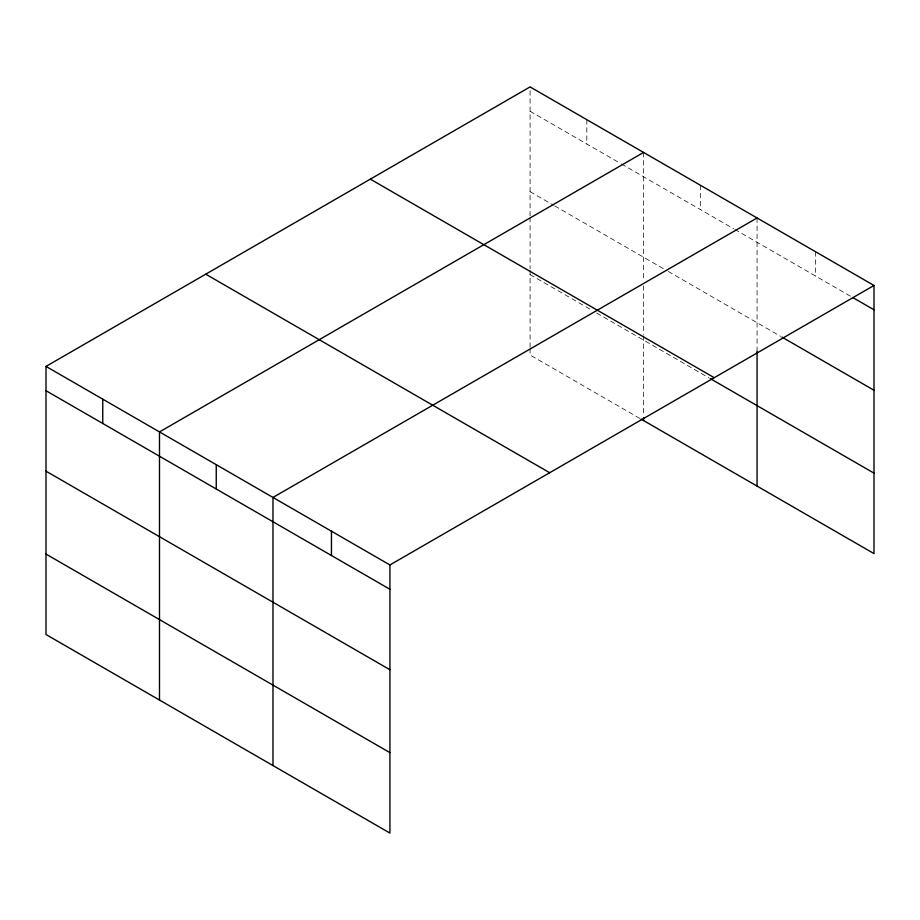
<?xml version="1.0" encoding="UTF-8"?>
<svg xmlns="http://www.w3.org/2000/svg" width="920" height="920" viewBox="0 0 920 920"><rect width="100%" height="100%" fill="white"/><g stroke="black" fill="none" stroke-linecap="round" stroke-linejoin="round"><path stroke-width="0.69" stroke-dasharray="4.6 3.45" d="M530.081 215.981L530.081 86.917M530.081 111.239L620.137 163.231M621.368 163.944L733.631 228.758M734.861 229.459L851.609 296.872M530.081 191.693L553.518 205.217M554.748 205.93L667.011 270.744M668.242 271.457L780.7 336.386M530.081 274.585L591.755 310.19M596.7 313.041L708.952 377.855M639.871 418.428L530.081 355.039L530.081 349.289M815.534 251.723L815.534 276.046M757.068 217.971L757.068 351.325M700.315 185.208L700.315 209.518M643.574 152.444L643.574 280.082M643.574 285.798L643.574 334.397M643.574 335.823L643.574 416.254M586.822 119.68L586.822 144.003M530.081 217.419L530.081 268.87M530.081 270.296L530.081 347.852"/><path stroke-width="1.38" d="M874 285.476L530.081 86.917L46 366.401L46 634.524L389.919 833.083L389.919 564.96L874 285.476L874 553.598L641.102 419.14M643.574 152.444L159.493 431.928L159.493 700.039M757.068 217.971L272.987 497.455L272.987 765.567M852.851 297.585L874 309.798M781.942 337.099L874 390.252M370.334 179.147L714.254 377.706M710.194 378.568L874 473.144M205.746 274.171L549.665 472.73M46 366.401L389.919 564.96M46 390.712L389.919 589.271M46 471.166L389.919 669.737M46 554.07L389.919 752.629M757.068 351.325L757.068 486.093M643.574 417.691L643.574 420.566M331.453 531.208L331.453 555.519M216.246 464.692L216.246 489.003M102.752 399.165L102.752 423.476"/></g></svg>
